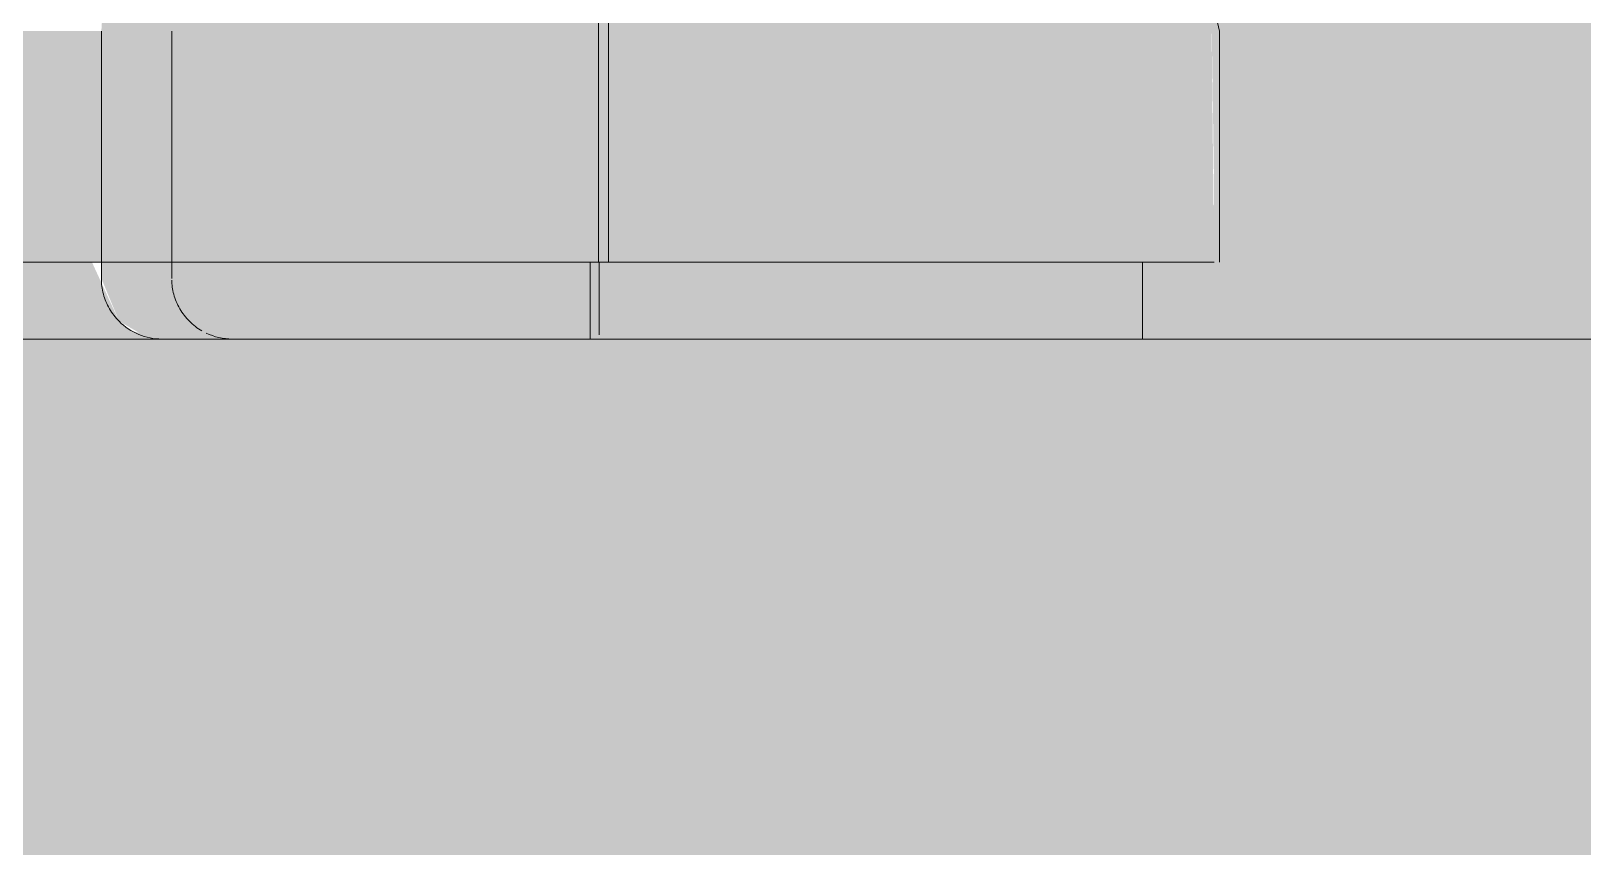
# Model space of a CAD drawing. Header units: millimetres. Extents: x 855 to 48623, y -2192 to 8255.
# Drawn here: x 25049.9 to 25113.9, y 4929.1 to 4962.7 of the extents above; entities that cross this region are included whole.
import ezdxf

# ---------------------------------------------------------------- set-up
doc = ezdxf.new("R2010")
doc.units = ezdxf.units.MM
for name, color, linetype, lineweight, true_color, transparency in [('I-FURN-10', 7, 'Continuous', 9, 0xf9f9f9, 0.7), ('I-FURN-12', 7, 'Continuous', 9, 0xf7f7f7, 0.7), ('I-FURN-5', 7, 'Continuous', 9, 0x7f7f7f, 0.7)]:
    doc.layers.add(name, color=color, linetype=linetype, lineweight=lineweight, true_color=true_color, transparency=transparency)
for name, color, linetype, lineweight, true_color in [('I-FURN-14', 7, 'Continuous', 9, 0xb8b8b8), ('I-FURN-4', 7, 'Continuous', 9, 0xacacac), ('I-FURN-48', 7, 'Continuous', 9, 0xdcdcdc), ('I-FURN-6', 7, 'Continuous', 9, 0xc0c0c0), ('I-FURN-7', 7, 'Continuous', 9, 0x9e9e9e), ('I-FURN-9', 7, 'Continuous', 9, 0xd1d1d1), ('I-FURN-90', 7, 'Continuous', 9, 0xadadad), ('I-FURN-91', 7, 'Continuous', 9, 0xc2c2c2), ('I-FURN-92', 7, 'Continuous', 9, 0xb7b7b7)]:
    doc.layers.add(name, color=color, linetype=linetype, lineweight=lineweight, true_color=true_color)

# ---------------------------------------------------------------- blocks, each defined once
blk = doc.blocks.new('Стол базовый прямоугольный - 1_2-V17-Развертка 2_03-2')
at = {"layer": 'I-FURN-5'}
blk.add_hatch(color=256, dxfattribs=at).paths.add_polyline_path([(5449.994, 4910), (5460, 4910), (5460, 4950), (4860, 4950), (4860, 4910), (5420, 4910)])
at = {"layer": 'I-FURN-6'}
blk.add_line((4860, 4950), (5460, 4950), dxfattribs=at)
blk = doc.blocks.new('iMac_G5_Computer_17quot_Screen_Model_4681 - iMac_G5_Computer_17quot_Screen_Model_4681-26238357-Развертка 2_03-2')
at = {"layer": 'I-FURN-10'}
blk.add_hatch(color=256, dxfattribs=at).paths.add_polyline_path([(4978.538, 4953.175), (5021.54, 4953.175), (5021.54, 4962.7), (4978.538, 4962.7), (4978.538, 4955.158)])
at = {"layer": 'I-FURN-12'}
for points in [[(5121.384, 4950), (5156.854, 4950.219), (5157.556, 4950.78), (5155.018, 4986.013), (5154.972, 4978.932), (5133.956, 4978.932), (5133.956, 4985.217), (5134.9, 4985.364), (5133.956, 4985.397), (5122.993, 4982.717), (5122.741, 4963.912), (5067.316, 4963.845), (5067.429, 4956.201), (5067.376, 4953.175), (5064.231, 4953.175), (5064.231, 4950), (5067.429, 4950)], [(5021.54, 4953.175), (5067.429, 4953.175), (5067.312, 4963.912), (5026.386, 4964.02), (5026.386, 4969.965), (5025.835, 4969.902), (5023.69, 4968.734), (5022.989, 4968.058), (5022.037, 4966.385), (5021.707, 4965.466), (5021.54, 4962.7), (5021.54, 4955.158)], [(5024.038, 4950), (5024.574, 4953.175), (5021.54, 4953.175), (5021.54, 4952.498), (5022.272, 4950.732), (5023.391, 4950.085)], [(5041.696, 4950), (5064.231, 4950), (5064.231, 4953.175), (5024.574, 4953.175), (5024.038, 4950), (5037.452, 4950)]]:
    blk.add_hatch(color=256, dxfattribs=at).paths.add_polyline_path(points)
at = {"layer": 'I-FURN-5'}
blk.add_hatch(color=256, dxfattribs=at).paths.add_polyline_path([(5024.038, 4950), (5022.789, 4950.335), (5022.272, 4950.732), (5021.149, 4953.175), (4978.921, 4953.175), (4978.921, 4950), (5023.597, 4950)])
at = {"layer": 'I-FURN-14'}
for p, q in [((4978.959, 4953.175), (5042.458, 4953.175)), ((5042.037, 4953.175), (4979.3, 4953.175)), ((5059.127, 4953.175), (5042.075, 4953.175)), ((5042.458, 4953.175), (5049.938, 4953.175)), ((5049.938, 4953.175), (5056.53, 4953.175)), ((5056.53, 4953.175), (5061.623, 4953.175)), ((5062.501, 4953.175), (5059.319, 4953.175)), ((5061.838, 4953.175), (5064.431, 4953.175)), ((5064.255, 4953.175), (5062.608, 4953.175))]:
    blk.add_line(p, q, dxfattribs=at)
at = {"layer": 'I-FURN-4'}
for p, q in [((5021.54, 4953.175), (5021.54, 4952.498)), ((5042.075, 4950.179), (5042.075, 4953.175)), ((5041.696, 4950), (4978.921, 4950)), ((5059.096, 4950), (5041.696, 4950)), ((5064.472, 4950), (5059.096, 4950)), ((5064.231, 4950), (5156.581, 4950)), ((5064.279, 4950), (5064.472, 4950))]:
    blk.add_line(p, q, dxfattribs=at)
for start_param, end_param in [(1.570796, 1.832596), (1.832596, 2.094395), (2.094395, 2.356194), (2.356194, 3.141593)]:
    blk.add_ellipse((5024.038, 4952.498), major_axis=(0, 2.498), ratio=0.999978, start_param=start_param, end_param=end_param, dxfattribs=at)
at = {"layer": 'I-FURN-48'}
blk.add_line((5024.44, 4953.175), (5024.44, 4962.7), dxfattribs=at)
at = {"layer": 'I-FURN-6'}
for p, q in [((5042.037, 4953.175), (5042.037, 4962.7)), ((5067.647, 4953.175), (5067.647, 4962.7)), ((5042.037, 4953.175), (4978.538, 4953.175)), ((5041.696, 4950), (5041.696, 4953.175)), ((5067.429, 4953.175), (5042.037, 4953.175)), ((5064.472, 4950), (5064.472, 4953.175))]:
    blk.add_line(p, q, dxfattribs=at)
at = {"layer": 'I-FURN-6', "flags": 128}
blk.add_lwpolyline([(5060.058, 4973.936), (5061.673, 4973.473), (5066.357, 4968.277), (5067.647, 4962.7)], dxfattribs=at)
at = {"layer": 'I-FURN-6'}
blk.add_open_spline([(5040.534, 4975.4), (5040.728, 4975.4), (5041.089, 4974.924), (5041.584, 4972.61), (5041.947, 4968.42), (5042.037, 4964.607), (5042.037, 4962.7)], degree=3, knots=[-1, -1, -1, -1, -0.785714, -0.571429, -0.285714, 0, 0, 0, 0], dxfattribs=at)
at = {"layer": 'I-FURN-7'}
for p, q in [((4979.3, 4950), (5042.075, 4950)), ((5024.038, 4950), (5064.231, 4950)), ((5042.075, 4950), (5048.74, 4950)), ((5048.74, 4950), (5054.604, 4950)), ((5054.604, 4950), (5059.127, 4950)), ((5059.319, 4950), (5062.501, 4950)), ((5062.608, 4950), (5064.255, 4950))]:
    blk.add_line(p, q, dxfattribs=at)
at = {"layer": 'I-FURN-9'}
for p, q in [((5021.54, 4962.7), (5021.54, 4953.175)), ((5042.458, 4962.7), (5042.458, 4953.175)), ((4978.921, 4953.175), (5041.696, 4953.175)), ((5041.696, 4953.175), (5048.395, 4953.175)), ((5048.395, 4953.175), (5059.096, 4953.175)), ((5059.096, 4953.175), (5064.231, 4953.175)), ((5064.231, 4953.175), (5064.279, 4953.175)), ((5064.431, 4953.175), (5065.425, 4953.175)), ((5065.545, 4953.175), (5067.402, 4953.175))]:
    blk.add_line(p, q, dxfattribs=at)
blk.add_open_spline([(5042.458, 4962.7), (5042.457, 4963.601), (5042.446, 4964.501), (5042.424, 4965.381)], degree=3, dxfattribs=at)
at = {"layer": 'I-FURN-90'}
blk.add_line((5064.231, 4950), (5026.938, 4950), dxfattribs=at)
at = {"layer": 'I-FURN-91'}
for p, q in [((5024.44, 4952.498), (5024.44, 4953.175)), ((5156.581, 4950), (5064.231, 4950))]:
    blk.add_line(p, q, dxfattribs=at)
at = {"layer": 'I-FURN-92'}
for start_param, end_param in [(1.596761, 1.832596), (1.832596, 2.094395), (2.094395, 2.356194), (2.356194, 2.617994), (2.694956, 3.141593)]:
    blk.add_ellipse((5026.938, 4952.498), major_axis=(0, 2.498), ratio=0.999978, start_param=start_param, end_param=end_param, dxfattribs=at)

msp = doc.modelspace()

# ---------------------------------------------------------------- block references
at = {"layer": 'I-FURN-4'}
for name in ['iMac_G5_Computer_17quot_Screen_Model_4681 - iMac_G5_Computer_17quot_Screen_Model_4681-26238357-Развертка 2_03-2', 'Стол базовый прямоугольный - 1_2-V17-Развертка 2_03-2']:
    msp.add_blockref(name, (20031.259, 0), dxfattribs=at)

doc.saveas('drawing.dxf')
